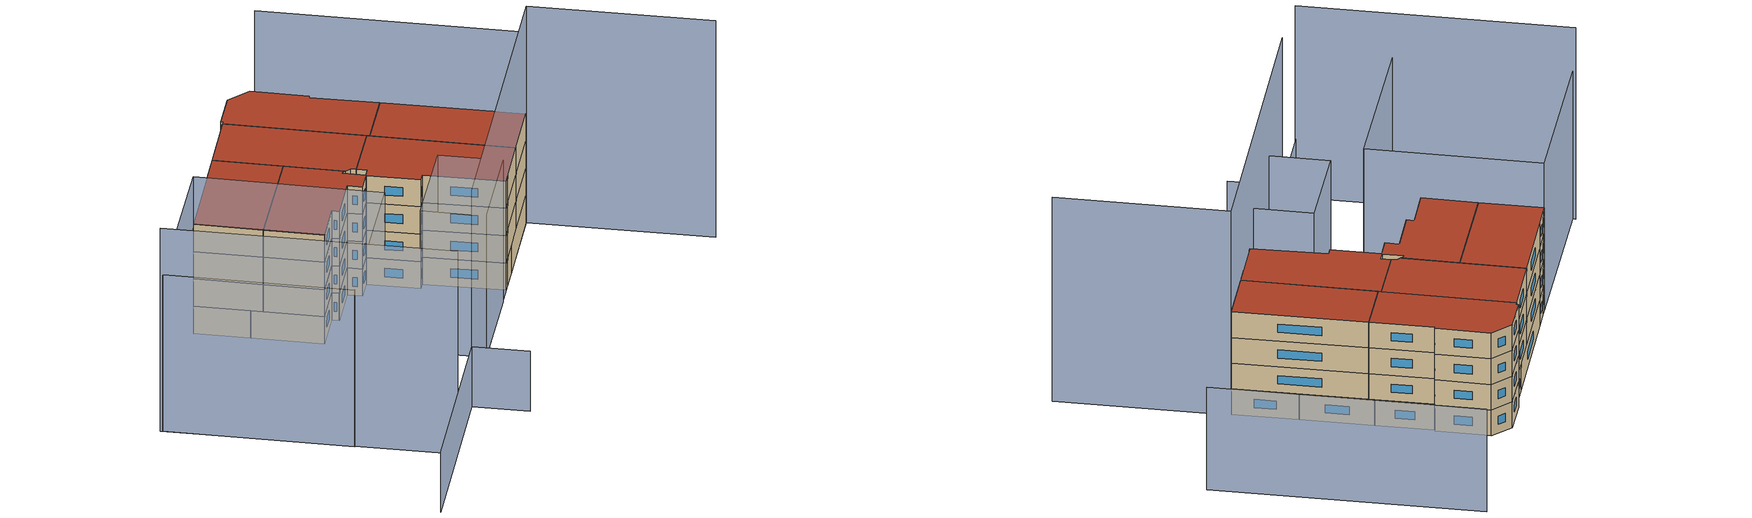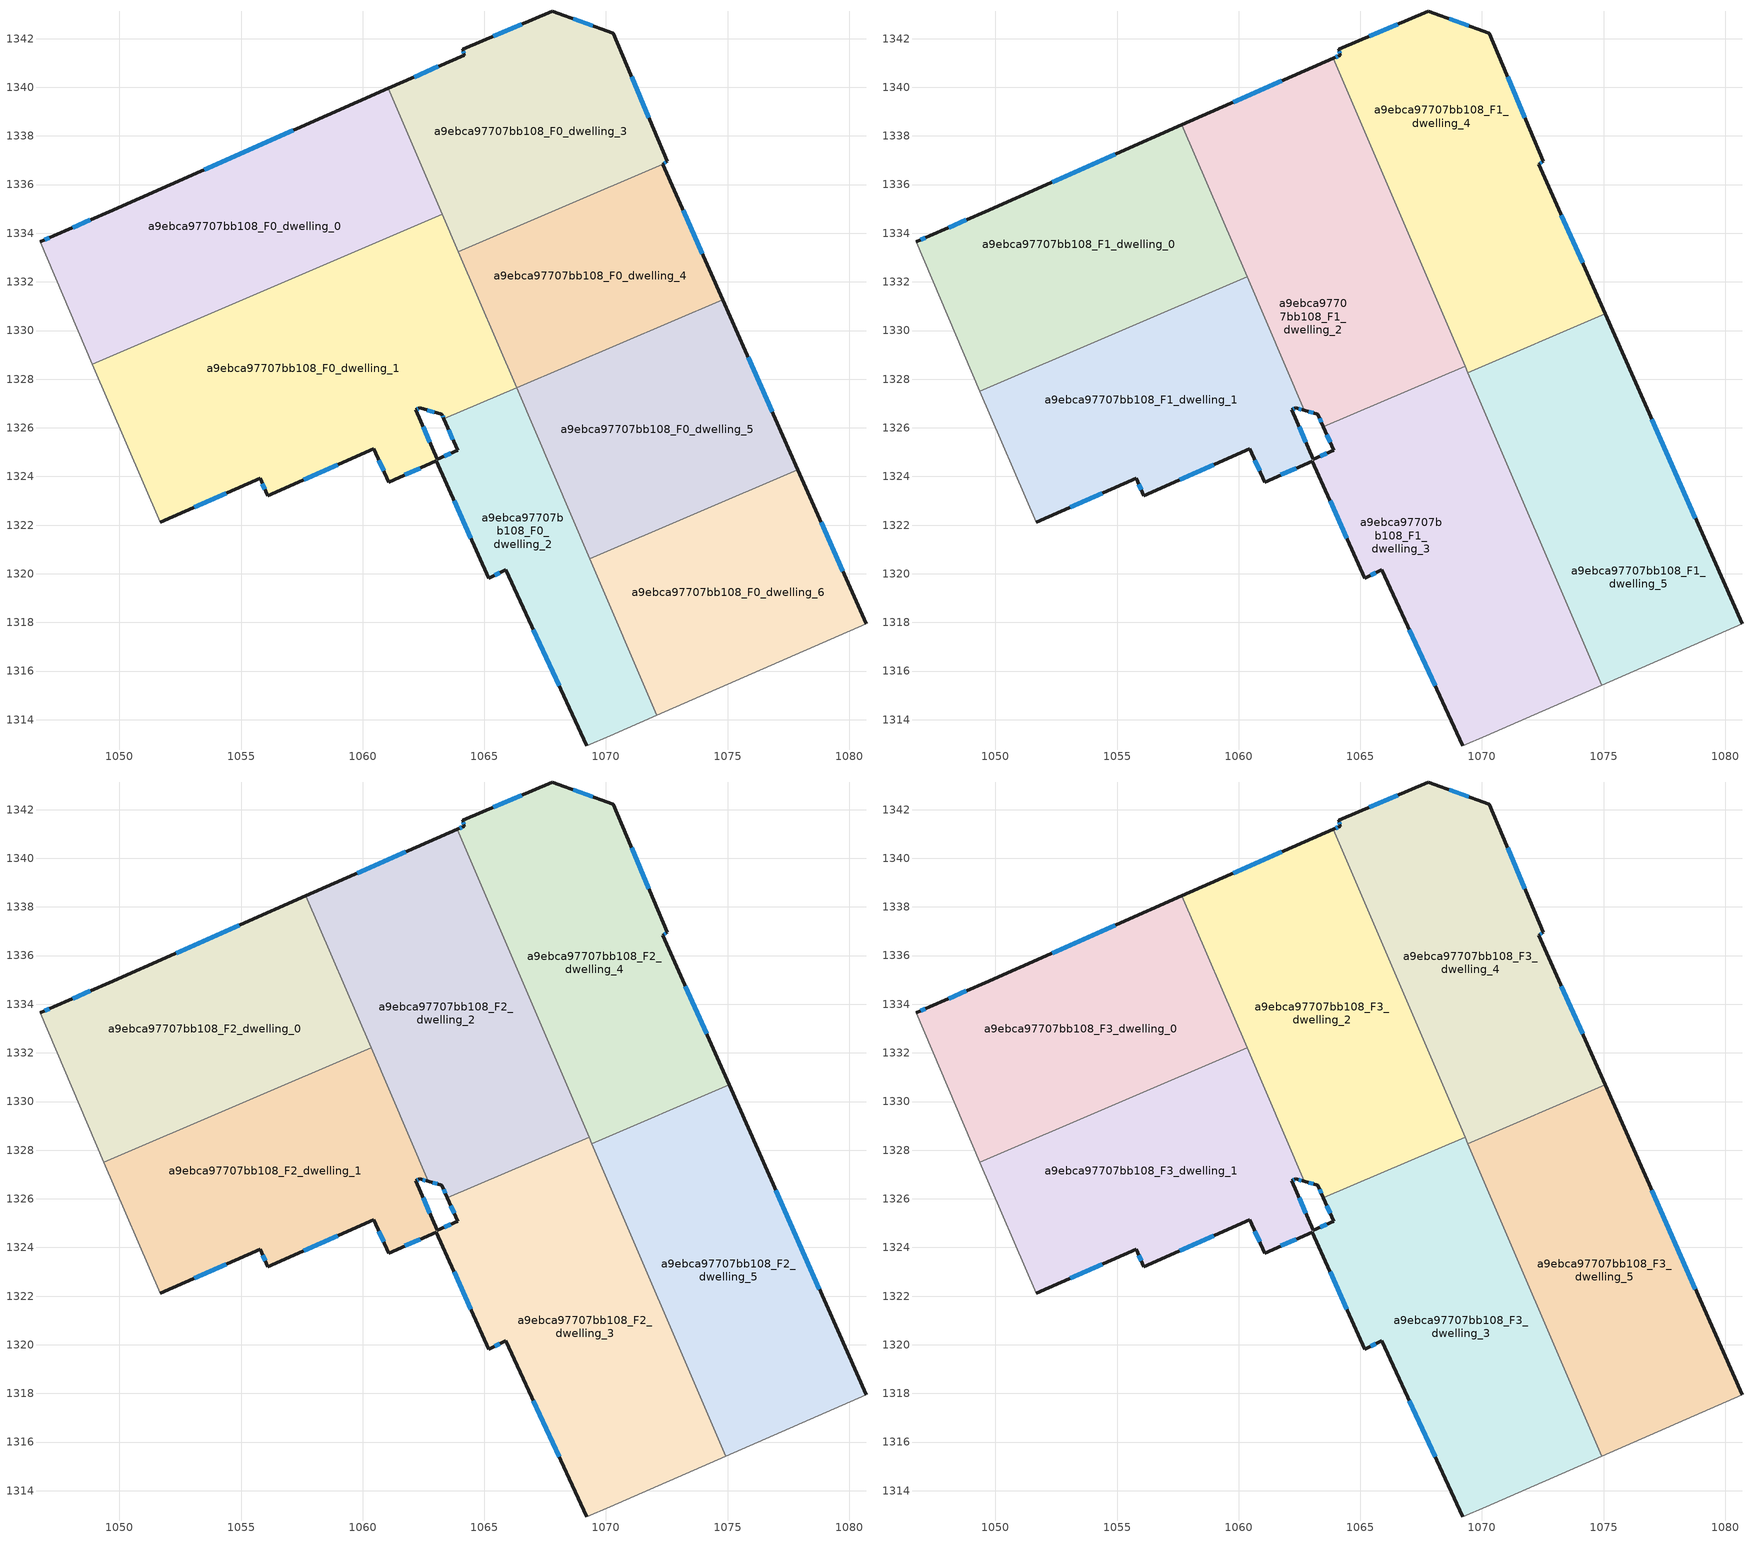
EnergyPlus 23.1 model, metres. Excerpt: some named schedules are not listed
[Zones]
a9ebca97707bb108_F0_dwelling_0
 floor ground (EU_floor_Construction): 1061.05,1339.95 1063.27,1334.78 1048.89,1328.62 1046.73,1333.65 1047.3,1333.89 1049.58,1334.89 z0
 wall outside (EU_wall_Construction): 1061.05,1339.95 1049.58,1334.89 1047.3,1333.89 1046.73,1333.65 z0:3
 wall adiabatic (EU_wall_Construction): 1046.73,1333.65 1048.89,1328.62 z0:3
 wall to a9ebca97707bb108_F0_dwelling_3 (EU_wall_Construction): 1063.27,1334.78 1061.05,1339.95 z0:3
 wall to a9ebca97707bb108_F0_dwelling_1 (EU_wall_Construction): 1048.89,1328.62 1063.27,1334.78 z0:3
 window (EU_Window_Construction): 1057.15,1338.23 1053.48,1336.61 / 1047.1,1333.81 1046.92,1333.73 / 1048.8,1334.55 1048.07,1334.23 z1.02:1.98
a9ebca97707bb108_F0_dwelling_1
 floor ground (EU_floor_Construction): 1063.27,1334.78 1066.32,1327.64 1063.34,1326.36 1063.25,1326.56 1062.35,1326.82 1062.18,1326.74 1063.07,1324.71 1063.01,1324.69 1063.03,1324.64 1061.06,1323.77 1060.46,1325.13 1056.09,1323.21 1056.07,1323.25 1055.78,1323.92 1051.67,1322.11 1048.89,1328.62 z0
 wall outside (EU_wall_Construction): 1051.67,1322.11 1055.78,1323.92 1056.07,1323.25 1056.09,1323.21 1060.46,1325.13 1061.06,1323.77 1063.03,1324.64 / 1063.07,1324.71 1062.18,1326.74 1062.35,1326.82 1063.25,1326.56 1063.34,1326.36 z0:3
 wall to a9ebca97707bb108_F0_dwelling_2 (EU_wall_Construction): 1063.03,1324.64 1063.01,1324.69 1063.07,1324.71 / 1063.34,1326.36 1066.32,1327.64 z0:3
 wall adiabatic (EU_wall_Construction): 1048.89,1328.62 1051.67,1322.11 z0:3
 wall to a9ebca97707bb108_F0_dwelling_4 (EU_wall_Construction): 1066.32,1327.64 1063.93,1333.24 z0:3
 wall to a9ebca97707bb108_F0_dwelling_3 (EU_wall_Construction): 1063.93,1333.24 1063.27,1334.78 z0:3
 window (EU_Window_Construction): 1061.73,1324.07 1062.36,1324.34 / 1060.67,1324.67 1060.86,1324.23 / 1057.58,1323.86 1058.98,1324.48 / 1055.88,1323.69 1055.97,1323.48 / 1053.07,1322.73 1054.38,1323.31 / 1063.28,1326.49 1063.31,1326.43 / 1062.66,1326.73 1062.95,1326.65 / 1062.23,1326.77 1062.29,1326.79 / 1062.76,1325.4 1062.48,1326.05 z1.02:1.98
a9ebca97707bb108_F0_dwelling_2
 floor ground (EU_floor_Construction): 1066.32,1327.64 1072.08,1314.18 1070.17,1313.34 1069.21,1312.93 1065.88,1320.17 1065.18,1319.83 1063.03,1324.64 1063.01,1324.69 1063.07,1324.71 1063.9,1325.08 1063.34,1326.36 z0
 wall outside (EU_wall_Construction): 1063.03,1324.64 1065.18,1319.83 1065.88,1320.17 1069.21,1312.93 / 1063.34,1326.36 1063.9,1325.08 1063.07,1324.72 z0:3
 wall adiabatic (EU_wall_Construction): 1069.21,1312.93 1070.17,1313.34 1072.08,1314.18 z0:3
 wall to a9ebca97707bb108_F0_dwelling_5 (EU_wall_Construction): 1069.33,1320.61 1066.32,1327.64 z0:3
 wall to a9ebca97707bb108_F0_dwelling_6 (EU_wall_Construction): 1072.08,1314.18 1069.33,1320.61 z0:3
 window (EU_Window_Construction): 1063.76,1323 1064.45,1321.46 / 1063.62,1324.96 1063.35,1324.84 / 1063.53,1325.93 1063.71,1325.52 / 1067.01,1317.7 1068.08,1315.39 / 1065.42,1319.94 1065.64,1320.05 z1.02:1.98
a9ebca97707bb108_F0_dwelling_3
 floor ground (EU_floor_Construction): 1070.31,1342.21 1072.52,1336.95 1072.34,1336.84 1063.93,1333.24 1061.05,1339.95 1064.18,1341.33 1064.12,1341.55 1067.79,1343.13 z0
 wall outside (EU_wall_Construction): 1072.34,1336.84 1072.52,1336.95 1070.31,1342.21 1067.79,1343.13 1064.12,1341.55 1064.18,1341.33 1061.05,1339.95 z0:3
 wall to a9ebca97707bb108_F0_dwelling_4 (EU_wall_Construction): 1063.93,1333.24 1072.34,1336.84 z0:3
 window (EU_Window_Construction): 1071.77,1338.74 1071.06,1340.42 / 1072.4,1336.88 1072.46,1336.91 / 1063.11,1340.86 1062.12,1340.42 / 1064.14,1341.48 1064.16,1341.4 / 1066.54,1342.59 1065.37,1342.09 / 1069.45,1342.52 1068.65,1342.82 z1.02:1.98
a9ebca97707bb108_F0_dwelling_4
 floor ground (EU_floor_Construction): 1072.34,1336.84 1074.8,1331.27 1066.32,1327.64 1063.93,1333.24 z0
 wall outside (EU_wall_Construction): 1074.8,1331.27 1072.34,1336.84 z0:3
 wall to a9ebca97707bb108_F0_dwelling_5 (EU_wall_Construction): 1066.32,1327.64 1074.8,1331.27 z0:3
 window (EU_Window_Construction): 1073.97,1333.17 1073.18,1334.94 z1.02:1.98
a9ebca97707bb108_F0_dwelling_5
 floor ground (EU_floor_Construction): 1074.8,1331.27 1077.89,1324.28 1069.33,1320.61 1066.32,1327.64 z0
 wall outside (EU_wall_Construction): 1077.89,1324.28 1074.8,1331.27 z0:3
 wall to a9ebca97707bb108_F0_dwelling_6 (EU_wall_Construction): 1069.33,1320.61 1077.89,1324.28 z0:3
 window (EU_Window_Construction): 1076.84,1326.66 1075.85,1328.89 z1.02:1.98
 ceiling adiabatic (EU_roof_Construction): 1077.89,1324.28 1074.8,1331.27 1075.06,1330.69 1069.42,1328.27 1069.17,1328.86 1069.31,1328.54 1066.46,1327.32 1069.33,1320.61 z3
a9ebca97707bb108_F0_dwelling_6
 floor ground (EU_floor_Construction): 1077.89,1324.28 1080.69,1317.95 1072.08,1314.18 1069.33,1320.61 z0
 wall outside (EU_wall_Construction): 1080.69,1317.95 1077.89,1324.28 z0:3
 wall adiabatic (EU_wall_Construction): 1072.08,1314.18 1080.69,1317.95 z0:3
 window (EU_Window_Construction): 1079.74,1320.1 1078.84,1322.12 z1.02:1.98
a9ebca97707bb108_F1_dwelling_0
 floor to a9ebca97707bb108_F0_dwelling_0 (EU_floor_Construction): 1057.67,1338.46 1059.87,1333.32 1048.89,1328.62 1046.73,1333.65 1047.3,1333.89 1049.58,1334.89 z3
 floor to a9ebca97707bb108_F0_dwelling_1 (EU_floor_Construction): 1059.87,1333.32 1060.34,1332.2 1049.36,1327.5 1048.89,1328.62 z3
 wall outside (EU_wall_Construction): 1057.67,1338.46 1049.58,1334.89 1047.3,1333.89 1046.73,1333.65 z3:6
 wall adiabatic (EU_wall_Construction): 1046.73,1333.65 1049.36,1327.5 z3:6
 wall to a9ebca97707bb108_F1_dwelling_1 (EU_wall_Construction): 1049.36,1327.5 1060.34,1332.2 z3:6
 wall to a9ebca97707bb108_F1_dwelling_2 (EU_wall_Construction): 1060.34,1332.2 1057.67,1338.46 z3:6
 window (EU_Window_Construction): 1047.1,1333.81 1046.92,1333.73 / 1048.8,1334.55 1048.07,1334.23 / 1054.91,1337.24 1052.33,1336.11 z4.02:4.98
a9ebca97707bb108_F1_dwelling_1
 floor to a9ebca97707bb108_F0_dwelling_1 (EU_floor_Construction): 1060.34,1332.2 1062.69,1326.72 1062.35,1326.82 1062.18,1326.74 1063.07,1324.71 1063.01,1324.69 1063.03,1324.64 1061.06,1323.77 1060.46,1325.13 1056.09,1323.21 1055.78,1323.92 1051.67,1322.11 1049.36,1327.5 z3
 wall outside (EU_wall_Construction): 1051.67,1322.11 1055.78,1323.92 1056.09,1323.21 1060.46,1325.13 1061.06,1323.77 1063.02,1324.63 / 1063.07,1324.72 1062.18,1326.74 1062.35,1326.82 1062.69,1326.72 z3:6
 wall adiabatic (EU_wall_Construction): 1049.36,1327.5 1051.67,1322.11 z3:6
 wall to a9ebca97707bb108_F1_dwelling_3 (EU_wall_Construction): 1063.03,1324.64 1063.09,1324.66 1063.07,1324.72 z3:6
 wall to a9ebca97707bb108_F1_dwelling_2 (EU_wall_Construction): 1062.69,1326.72 1060.34,1332.2 z3:6
 window (EU_Window_Construction): 1061.73,1324.06 1062.36,1324.34 / 1060.67,1324.67 1060.86,1324.23 / 1057.58,1323.86 1058.98,1324.48 / 1055.89,1323.68 1055.99,1323.45 / 1053.07,1322.73 1054.38,1323.31 / 1062.46,1326.78 1062.57,1326.75 / 1062.23,1326.77 1062.29,1326.79 / 1062.76,1325.4 1062.48,1326.05 z4.02:4.98
a9ebca97707bb108_F1_dwelling_2
 floor to a9ebca97707bb108_F0_dwelling_3 (EU_floor_Construction): 1063.89,1341.2 1066.77,1334.45 1063.93,1333.24 1061.05,1339.95 z3
 floor to a9ebca97707bb108_F0_dwelling_0 (EU_floor_Construction): 1061.05,1339.95 1063.27,1334.78 1059.87,1333.32 1057.67,1338.46 z3
 floor to a9ebca97707bb108_F0_dwelling_2 (EU_floor_Construction): 1066.32,1327.64 1066.46,1327.32 1063.48,1326.04 1063.34,1326.36 z3
 floor to a9ebca97707bb108_F0_dwelling_4 (EU_floor_Construction): 1066.77,1334.45 1069.17,1328.86 1066.32,1327.64 1063.93,1333.24 z3
 floor to a9ebca97707bb108_F0_dwelling_1 (EU_floor_Construction): 1063.27,1334.78 1066.32,1327.64 1063.34,1326.36 1063.25,1326.56 1062.69,1326.72 1059.87,1333.32 z3
 floor to a9ebca97707bb108_F0_dwelling_5 (EU_floor_Construction): 1069.17,1328.86 1069.31,1328.54 1066.46,1327.32 1066.32,1327.64 z3
 wall outside (EU_wall_Construction): 1063.89,1341.2 1057.67,1338.46 / 1062.69,1326.72 1063.25,1326.56 1063.48,1326.04 z3:6
 wall to a9ebca97707bb108_F1_dwelling_3 (EU_wall_Construction): 1063.48,1326.04 1069.31,1328.54 z3:6
 wall to a9ebca97707bb108_F1_dwelling_4 (EU_wall_Construction): 1069.3,1328.54 1063.89,1341.2 z3:6
 window (EU_Window_Construction): 1061.77,1340.27 1059.78,1339.39 / 1063.33,1326.39 1063.4,1326.22 / 1062.88,1326.67 1063.06,1326.62 z4.02:4.98
a9ebca97707bb108_F1_dwelling_3
 floor to a9ebca97707bb108_F0_dwelling_2 (EU_floor_Construction): 1066.46,1327.32 1072.08,1314.18 1070.17,1313.34 1069.21,1312.93 1065.88,1320.17 1065.18,1319.83 1063.03,1324.64 1063.09,1324.66 1063.07,1324.72 1063.9,1325.08 1063.48,1326.04 z3
 floor to a9ebca97707bb108_F0_dwelling_6 (EU_floor_Construction): 1072.18,1321.83 1074.92,1315.42 1072.08,1314.18 1069.33,1320.61 z3
 floor adiabatic (EU_floor_Construction): 1069.31,1328.54 1072.18,1321.83 1069.33,1320.61 1066.46,1327.32 z3
 wall outside (EU_wall_Construction): 1063.48,1326.04 1063.9,1325.08 1063.07,1324.71 / 1063.03,1324.64 1065.18,1319.83 1065.88,1320.17 1069.21,1312.93 z3:6
 wall adiabatic (EU_wall_Construction): 1069.21,1312.93 1070.17,1313.34 1074.92,1315.42 z3:6
 wall to a9ebca97707bb108_F1_dwelling_5 (EU_wall_Construction): 1074.92,1315.42 1069.42,1328.27 z3:6
 wall to a9ebca97707bb108_F1_dwelling_4 (EU_wall_Construction): 1069.42,1328.27 1069.31,1328.54 z3:6
 window (EU_Window_Construction): 1063.62,1324.96 1063.35,1324.84 / 1063.62,1325.72 1063.76,1325.41 / 1067.01,1317.7 1068.08,1315.39 / 1065.42,1319.94 1065.64,1320.05 / 1063.76,1323 1064.45,1321.46 z4.02:4.98
a9ebca97707bb108_F1_dwelling_4
 floor to a9ebca97707bb108_F0_dwelling_3 (EU_floor_Construction): 1070.31,1342.21 1072.52,1336.95 1072.34,1336.84 1066.77,1334.45 1063.89,1341.2 1064.18,1341.33 1064.12,1341.55 1067.79,1343.13 z3
 floor to a9ebca97707bb108_F0_dwelling_4 (EU_floor_Construction): 1072.34,1336.84 1074.8,1331.27 1069.17,1328.86 1066.77,1334.45 z3
 floor to a9ebca97707bb108_F0_dwelling_5 (EU_floor_Construction): 1074.8,1331.27 1075.06,1330.69 1069.42,1328.27 1069.17,1328.86 z3
 wall outside (EU_wall_Construction): 1075.06,1330.69 1072.34,1336.84 1072.52,1336.95 1070.31,1342.21 1067.79,1343.13 1064.12,1341.55 1064.18,1341.33 1063.89,1341.2 z3:6
 wall to a9ebca97707bb108_F1_dwelling_5 (EU_wall_Construction): 1069.42,1328.27 1075.06,1330.69 z3:6
 window (EU_Window_Construction): 1069.45,1342.52 1068.65,1342.82 / 1071.77,1338.74 1071.06,1340.42 / 1072.4,1336.88 1072.46,1336.91 / 1074.14,1332.78 1073.27,1334.75 / 1064.08,1341.28 1063.98,1341.24 / 1064.14,1341.48 1064.16,1341.4 / 1066.54,1342.59 1065.37,1342.09 z4.02:4.98
a9ebca97707bb108_F1_dwelling_5
 floor to a9ebca97707bb108_F0_dwelling_6 (EU_floor_Construction): 1077.89,1324.28 1080.69,1317.95 1074.92,1315.42 1072.18,1321.83 z3
 floor adiabatic (EU_floor_Construction): 1075.06,1330.69 1077.89,1324.28 1072.18,1321.83 1069.42,1328.27 z3
 wall outside (EU_wall_Construction): 1080.69,1317.95 1075.06,1330.69 z3:6
 wall adiabatic (EU_wall_Construction): 1074.92,1315.42 1080.69,1317.95 z3:6
 window (EU_Window_Construction): 1078.77,1322.28 1076.98,1326.35 z4.02:4.98
a9ebca97707bb108_F2_dwelling_0
 floor to a9ebca97707bb108_F1_dwelling_0 (EU_floor_Construction): 1057.67,1338.46 1060.34,1332.2 1049.36,1327.5 1046.73,1333.65 1047.3,1333.89 1049.58,1334.89 z6
 wall outside (EU_wall_Construction): 1057.67,1338.46 1049.58,1334.89 1047.3,1333.89 1046.73,1333.65 z6:9
 wall adiabatic (EU_wall_Construction): 1046.73,1333.65 1049.36,1327.5 z6:9
 wall to a9ebca97707bb108_F2_dwelling_1 (EU_wall_Construction): 1049.36,1327.5 1060.34,1332.2 z6:9
 wall to a9ebca97707bb108_F2_dwelling_2 (EU_wall_Construction): 1060.34,1332.2 1057.67,1338.46 z6:9
 window (EU_Window_Construction): 1047.1,1333.81 1046.92,1333.73 / 1048.8,1334.55 1048.07,1334.23 / 1054.91,1337.24 1052.33,1336.11 z7.02:7.98
a9ebca97707bb108_F2_dwelling_1
 floor to a9ebca97707bb108_F1_dwelling_1 (EU_floor_Construction): 1060.34,1332.2 1062.69,1326.72 1062.35,1326.82 1062.18,1326.74 1063.09,1324.66 1063.03,1324.64 1061.06,1323.77 1060.46,1325.13 1056.09,1323.21 1055.78,1323.92 1051.67,1322.11 1049.36,1327.5 z6
 wall outside (EU_wall_Construction): 1051.67,1322.11 1055.78,1323.92 1056.09,1323.21 1060.46,1325.13 1061.06,1323.77 1063.02,1324.63 / 1063.07,1324.72 1062.18,1326.74 1062.35,1326.82 1062.69,1326.72 z6:9
 wall adiabatic (EU_wall_Construction): 1049.36,1327.5 1051.67,1322.11 z6:9
 wall to a9ebca97707bb108_F2_dwelling_3 (EU_wall_Construction): 1063.03,1324.64 1063.09,1324.66 1063.07,1324.72 z6:9
 wall to a9ebca97707bb108_F2_dwelling_2 (EU_wall_Construction): 1062.69,1326.72 1060.34,1332.2 z6:9
 window (EU_Window_Construction): 1061.73,1324.06 1062.36,1324.34 / 1060.67,1324.67 1060.86,1324.23 / 1057.58,1323.86 1058.98,1324.48 / 1055.89,1323.68 1055.99,1323.45 / 1053.07,1322.73 1054.38,1323.31 / 1062.46,1326.78 1062.57,1326.75 / 1062.23,1326.77 1062.29,1326.79 / 1062.76,1325.4 1062.48,1326.05 z7.02:7.98
a9ebca97707bb108_F2_dwelling_2
 floor to a9ebca97707bb108_F1_dwelling_2 (EU_floor_Construction): 1063.89,1341.2 1069.31,1328.54 1063.48,1326.04 1063.25,1326.56 1062.69,1326.72 1057.67,1338.46 z6
 wall outside (EU_wall_Construction): 1063.89,1341.2 1057.67,1338.46 / 1062.69,1326.72 1063.25,1326.56 1063.48,1326.04 z6:9
 wall to a9ebca97707bb108_F2_dwelling_3 (EU_wall_Construction): 1063.48,1326.04 1069.31,1328.54 z6:9
 wall to a9ebca97707bb108_F2_dwelling_4 (EU_wall_Construction): 1069.3,1328.54 1063.89,1341.2 z6:9
 window (EU_Window_Construction): 1061.77,1340.27 1059.78,1339.39 / 1063.33,1326.39 1063.4,1326.22 / 1062.88,1326.67 1063.06,1326.62 z7.02:7.98
a9ebca97707bb108_F2_dwelling_3
 floor to a9ebca97707bb108_F1_dwelling_3 (EU_floor_Construction): 1069.31,1328.54 1074.92,1315.42 1070.17,1313.34 1069.21,1312.93 1065.88,1320.17 1065.18,1319.83 1063.03,1324.64 1063.09,1324.66 1063.07,1324.71 1063.9,1325.08 1063.48,1326.04 z6
 wall outside (EU_wall_Construction): 1063.48,1326.04 1063.9,1325.08 1063.07,1324.71 / 1063.03,1324.64 1065.18,1319.83 1065.88,1320.17 1069.21,1312.93 z6:9
 wall adiabatic (EU_wall_Construction): 1069.21,1312.93 1070.17,1313.34 1074.92,1315.42 z6:9
 wall to a9ebca97707bb108_F2_dwelling_5 (EU_wall_Construction): 1074.92,1315.42 1069.42,1328.27 z6:9
 wall to a9ebca97707bb108_F2_dwelling_4 (EU_wall_Construction): 1069.42,1328.27 1069.31,1328.54 z6:9
 window (EU_Window_Construction): 1063.62,1324.96 1063.35,1324.84 / 1063.62,1325.72 1063.76,1325.41 / 1067.01,1317.7 1068.08,1315.39 / 1065.42,1319.94 1065.64,1320.05 / 1063.76,1323 1064.45,1321.46 z7.02:7.98
a9ebca97707bb108_F2_dwelling_4
 floor to a9ebca97707bb108_F1_dwelling_4 (EU_floor_Construction): 1070.31,1342.21 1072.52,1336.95 1072.34,1336.84 1075.06,1330.69 1069.42,1328.27 1063.89,1341.2 1064.18,1341.33 1064.12,1341.55 1067.79,1343.13 z6
 wall outside (EU_wall_Construction): 1075.06,1330.69 1072.34,1336.84 1072.52,1336.95 1070.31,1342.21 1067.79,1343.13 1064.12,1341.55 1064.18,1341.33 1063.89,1341.2 z6:9
 wall to a9ebca97707bb108_F2_dwelling_5 (EU_wall_Construction): 1069.42,1328.27 1075.06,1330.69 z6:9
 window (EU_Window_Construction): 1069.45,1342.52 1068.65,1342.82 / 1071.77,1338.74 1071.06,1340.42 / 1072.4,1336.88 1072.46,1336.91 / 1074.14,1332.78 1073.27,1334.75 / 1064.08,1341.28 1063.98,1341.24 / 1064.14,1341.48 1064.16,1341.4 / 1066.54,1342.59 1065.37,1342.09 z7.02:7.98
a9ebca97707bb108_F2_dwelling_5
 floor to a9ebca97707bb108_F1_dwelling_5 (EU_floor_Construction): 1075.06,1330.69 1080.69,1317.95 1074.92,1315.42 1069.42,1328.27 z6
 wall outside (EU_wall_Construction): 1080.69,1317.95 1075.06,1330.69 z6:9
 wall adiabatic (EU_wall_Construction): 1074.92,1315.42 1080.69,1317.95 z6:9
 window (EU_Window_Construction): 1078.77,1322.28 1076.98,1326.35 z7.02:7.98
a9ebca97707bb108_F3_dwelling_0
 floor to a9ebca97707bb108_F2_dwelling_0 (EU_floor_Construction): 1057.67,1338.46 1060.34,1332.2 1049.36,1327.5 1046.73,1333.65 1047.3,1333.89 1049.58,1334.89 z9
 wall outside (EU_wall_Construction): 1057.67,1338.46 1049.58,1334.89 1047.3,1333.89 1046.73,1333.65 z9:12
 wall adiabatic (EU_wall_Construction): 1046.73,1333.65 1049.36,1327.5 z9:12
 wall to a9ebca97707bb108_F3_dwelling_1 (EU_wall_Construction): 1049.36,1327.5 1060.34,1332.2 z9:12
 wall to a9ebca97707bb108_F3_dwelling_2 (EU_wall_Construction): 1060.34,1332.2 1057.67,1338.46 z9:12
 window (EU_Window_Construction): 1047.1,1333.81 1046.92,1333.73 / 1048.8,1334.55 1048.07,1334.23 / 1054.91,1337.24 1052.33,1336.11 z10.02:10.98
 roof outside (EU_roof_Construction): 1060.34,1332.2 1057.67,1338.46 1049.58,1334.89 1047.3,1333.89 1046.73,1333.65 1049.36,1327.5 z12
a9ebca97707bb108_F3_dwelling_1
 floor to a9ebca97707bb108_F2_dwelling_1 (EU_floor_Construction): 1060.34,1332.2 1062.69,1326.72 1062.35,1326.82 1062.18,1326.74 1063.09,1324.66 1063.03,1324.64 1061.06,1323.77 1060.46,1325.13 1056.09,1323.21 1055.78,1323.92 1051.67,1322.11 1049.36,1327.5 z9
 wall outside (EU_wall_Construction): 1051.67,1322.11 1055.78,1323.92 1056.09,1323.21 1060.46,1325.13 1061.06,1323.77 1063.02,1324.63 / 1063.07,1324.72 1062.18,1326.74 1062.35,1326.82 1062.69,1326.72 z9:12
 wall adiabatic (EU_wall_Construction): 1049.36,1327.5 1051.67,1322.11 z9:12
 wall to a9ebca97707bb108_F3_dwelling_3 (EU_wall_Construction): 1063.03,1324.64 1063.09,1324.66 1063.07,1324.72 z9:12
 wall to a9ebca97707bb108_F3_dwelling_2 (EU_wall_Construction): 1062.69,1326.72 1060.34,1332.2 z9:12
 window (EU_Window_Construction): 1061.73,1324.06 1062.36,1324.34 / 1060.67,1324.67 1060.86,1324.23 / 1057.58,1323.86 1058.98,1324.48 / 1055.89,1323.68 1055.99,1323.45 / 1053.07,1322.73 1054.38,1323.31 / 1062.46,1326.78 1062.57,1326.75 / 1062.23,1326.77 1062.29,1326.79 / 1062.76,1325.4 1062.48,1326.05 z10.02:10.98
 roof outside (EU_roof_Construction): 1063.02,1324.63 1063.09,1324.66 1062.18,1326.74 1062.35,1326.82 1062.69,1326.72 1060.34,1332.2 1049.36,1327.5 1051.67,1322.11 1055.78,1323.92 1056.09,1323.21 1060.46,1325.13 1061.06,1323.77 z12
a9ebca97707bb108_F3_dwelling_2
 floor to a9ebca97707bb108_F2_dwelling_2 (EU_floor_Construction): 1063.89,1341.2 1069.31,1328.54 1063.48,1326.04 1063.25,1326.56 1062.69,1326.72 1057.67,1338.46 z9
 wall outside (EU_wall_Construction): 1063.89,1341.2 1057.67,1338.46 / 1062.69,1326.72 1063.25,1326.56 1063.48,1326.04 z9:12
 wall to a9ebca97707bb108_F3_dwelling_3 (EU_wall_Construction): 1063.48,1326.04 1069.31,1328.54 z9:12
 wall to a9ebca97707bb108_F3_dwelling_4 (EU_wall_Construction): 1069.3,1328.54 1063.89,1341.2 z9:12
 window (EU_Window_Construction): 1061.77,1340.27 1059.78,1339.39 / 1063.33,1326.39 1063.4,1326.22 / 1062.88,1326.67 1063.06,1326.62 z10.02:10.98
 roof outside (EU_roof_Construction): 1069.31,1328.54 1063.89,1341.2 1057.67,1338.46 1062.69,1326.72 1063.25,1326.56 1063.48,1326.04 z12
a9ebca97707bb108_F3_dwelling_3
 floor to a9ebca97707bb108_F2_dwelling_3 (EU_floor_Construction): 1069.31,1328.54 1074.92,1315.42 1070.17,1313.34 1069.21,1312.93 1065.88,1320.17 1065.18,1319.83 1063.03,1324.64 1063.09,1324.66 1063.07,1324.71 1063.9,1325.08 1063.48,1326.04 z9
 wall outside (EU_wall_Construction): 1063.48,1326.04 1063.9,1325.08 1063.07,1324.71 / 1063.03,1324.64 1065.18,1319.83 1065.88,1320.17 1069.21,1312.93 z9:12
 wall adiabatic (EU_wall_Construction): 1069.21,1312.93 1070.17,1313.34 1074.92,1315.42 z9:12
 wall to a9ebca97707bb108_F3_dwelling_5 (EU_wall_Construction): 1074.92,1315.42 1069.42,1328.27 z9:12
 wall to a9ebca97707bb108_F3_dwelling_4 (EU_wall_Construction): 1069.42,1328.27 1069.31,1328.54 z9:12
 window (EU_Window_Construction): 1063.62,1324.96 1063.35,1324.84 / 1063.62,1325.72 1063.76,1325.41 / 1067.01,1317.7 1068.08,1315.39 / 1065.42,1319.94 1065.64,1320.05 / 1063.76,1323 1064.45,1321.46 z10.02:10.98
 roof outside (EU_roof_Construction): 1074.92,1315.42 1069.31,1328.54 1063.48,1326.04 1063.9,1325.08 1063.07,1324.71 1063.09,1324.66 1063.03,1324.64 1065.18,1319.83 1065.88,1320.17 1069.21,1312.93 1070.17,1313.34 z12
a9ebca97707bb108_F3_dwelling_4
 floor to a9ebca97707bb108_F2_dwelling_4 (EU_floor_Construction): 1070.31,1342.21 1072.52,1336.95 1072.34,1336.84 1075.06,1330.69 1069.42,1328.27 1063.89,1341.2 1064.18,1341.33 1064.12,1341.55 1067.79,1343.13 z9
 wall outside (EU_wall_Construction): 1075.06,1330.69 1072.34,1336.84 1072.52,1336.95 1070.31,1342.21 1067.79,1343.13 1064.12,1341.55 1064.18,1341.33 1063.89,1341.2 z9:12
 wall to a9ebca97707bb108_F3_dwelling_5 (EU_wall_Construction): 1069.42,1328.27 1075.06,1330.69 z9:12
 window (EU_Window_Construction): 1069.45,1342.52 1068.65,1342.82 / 1071.77,1338.74 1071.06,1340.42 / 1072.4,1336.88 1072.46,1336.91 / 1074.14,1332.78 1073.27,1334.75 / 1064.08,1341.28 1063.98,1341.24 / 1064.14,1341.48 1064.16,1341.4 / 1066.54,1342.59 1065.37,1342.09 z10.02:10.98
 roof outside (EU_roof_Construction): 1075.06,1330.69 1072.34,1336.84 1072.52,1336.95 1070.31,1342.21 1067.79,1343.13 1064.12,1341.55 1064.18,1341.33 1063.89,1341.2 1069.42,1328.27 z12
a9ebca97707bb108_F3_dwelling_5
 floor to a9ebca97707bb108_F2_dwelling_5 (EU_floor_Construction): 1075.06,1330.69 1080.69,1317.95 1074.92,1315.42 1069.42,1328.27 z9
 wall outside (EU_wall_Construction): 1080.69,1317.95 1075.06,1330.69 z9:12
 wall adiabatic (EU_wall_Construction): 1074.92,1315.42 1080.69,1317.95 z9:12
 window (EU_Window_Construction): 1078.77,1322.28 1076.98,1326.35 z10.02:10.98
 roof outside (EU_roof_Construction): 1080.69,1317.95 1075.06,1330.69 1069.42,1328.27 1074.92,1315.42 z12
shading: 1029.97,1326.46 1046.73,1333.65 / 1046.73,1333.65 1053.95,1316.82 / 1053.95,1316.82 1037.18,1309.63 / 1037.18,1309.63 1029.97,1326.46 z0:17.2; 1031.35,1296.35 1049.33,1304.22 / 1049.33,1304.22 1051.57,1299.11 z0:6.6; 1049.33,1304.23 1080.79,1317.99 / 1080.79,1317.99 1088.05,1301.39 z0:23.8; 1029.86,1326.71 1041.22,1300.64 z0:22.3; 1057.77,1307.92 1055.28,1313.7 / 1055.28,1313.7 1064.85,1317.82 / 1064.85,1317.82 1067.34,1312.04 / 1067.34,1312.04 1057.77,1307.92 z0:15.5; 1094.47,1323.73 1083.15,1349.79 z0:12
[Building]
EU S2 Campaign: North Axis=0; Terrain=City; Solar Distribution=FullExterior
[Site:Location]
Vienna: Latitude=48; Longitude=16.5; Time Zone=1; Elevation=183
[SizingPeriod:WeatherFileDays]
AnnualSizingPeriod: Begin Month=1; Begin Day of Month=1; End Month=12; End Day of Month=31; Day of Week for Start Day=Monday; Use Weather File Daylight Saving Period=No; Use Weather File Rain and Snow Indicators=No
[MATERIAL]
EU_InternalMass_Material: Roughness=MediumRough; Thickness=0.1; Conductivity=1; Density=1800; Specific Heat=900; Thermal Absorptance=0.9; Solar Absorptance=0.7; Visible Absorptance=0.7
[MATERIAL:NOMASS] Roughness=MediumRough; Thermal Absorptance=0.9; Solar Absorptance=0.7; Visible Absorptance=0.7
Name | Thermal Resistance
EU_wall_NoMass | 0.942466
EU_roof_NoMass | 0.551687
EU_floor_NoMass | 0.66527
[WINDOWMATERIAL:SIMPLEGLAZINGSYSTEM]
EU_Window_SimpleGlazing: UFactor=2.03367; Solar Heat Gain Coefficient=0.65; Visible Transmittance=0.65
[CONSTRUCTION]
EU_wall_Construction: EU_wall_NoMass
EU_roof_Construction: EU_roof_NoMass
EU_floor_Construction: EU_floor_NoMass
EU_Window_Construction: EU_Window_SimpleGlazing
EU_InternalMass_Construction: EU_InternalMass_Material
[ZONE] Type=1; Multiplier=1; Ceiling Height=autocalculate; Floor Area=autocalculate; Part of Total Floor Area=Yes
Name | Volume
a9ebca97707bb108_F0_dwelling_0 | 260.32
a9ebca97707bb108_F1_dwelling_0; a9ebca97707bb108_F2_dwelling_0; a9ebca97707bb108_F3_dwelling_0 | 241.6
a9ebca97707bb108_F0_dwelling_1 | 363.334
a9ebca97707bb108_F1_dwelling_1; a9ebca97707bb108_F2_dwelling_1; a9ebca97707bb108_F3_dwelling_1 | 234.141
a9ebca97707bb108_F0_dwelling_2 | 157.238
a9ebca97707bb108_F1_dwelling_2; a9ebca97707bb108_F2_dwelling_2; a9ebca97707bb108_F3_dwelling_2 | 279.025
a9ebca97707bb108_F0_dwelling_3 | 205.252
a9ebca97707bb108_F1_dwelling_3; a9ebca97707bb108_F2_dwelling_3; a9ebca97707bb108_F3_dwelling_3 | 286.464
a9ebca97707bb108_F0_dwelling_4 | 167.803
a9ebca97707bb108_F1_dwelling_4; a9ebca97707bb108_F2_dwelling_4; a9ebca97707bb108_F3_dwelling_4 | 260.276
a9ebca97707bb108_F0_dwelling_5 | 212.614
a9ebca97707bb108_F1_dwelling_5; a9ebca97707bb108_F2_dwelling_5; a9ebca97707bb108_F3_dwelling_5 | 260.263
a9ebca97707bb108_F0_dwelling_6 | 195.25
[INTERNALMASS] Construction=EU_InternalMass_Construction
Name | Zone or ZoneList | Surface Area
a9ebca97707bb108_F0_dwelling_0_EU_InternalMass | a9ebca97707bb108_F0_dwelling_0 | 86.7736
a9ebca97707bb108_F0_dwelling_1_EU_InternalMass | a9ebca97707bb108_F0_dwelling_1 | 121.111
a9ebca97707bb108_F0_dwelling_2_EU_InternalMass | a9ebca97707bb108_F0_dwelling_2 | 52.4138
a9ebca97707bb108_F0_dwelling_3_EU_InternalMass | a9ebca97707bb108_F0_dwelling_3 | 68.4173
a9ebca97707bb108_F0_dwelling_4_EU_InternalMass | a9ebca97707bb108_F0_dwelling_4 | 55.9344
a9ebca97707bb108_F0_dwelling_5_EU_InternalMass | a9ebca97707bb108_F0_dwelling_5 | 70.8715
a9ebca97707bb108_F0_dwelling_6_EU_InternalMass | a9ebca97707bb108_F0_dwelling_6 | 65.0836
a9ebca97707bb108_F1_dwelling_0_EU_InternalMass | a9ebca97707bb108_F1_dwelling_0 | 80.5336
a9ebca97707bb108_F1_dwelling_1_EU_InternalMass | a9ebca97707bb108_F1_dwelling_1 | 78.0458
a9ebca97707bb108_F1_dwelling_2_EU_InternalMass | a9ebca97707bb108_F1_dwelling_2 | 93.0095
a9ebca97707bb108_F1_dwelling_3_EU_InternalMass | a9ebca97707bb108_F1_dwelling_3 | 95.4863
a9ebca97707bb108_F1_dwelling_4_EU_InternalMass | a9ebca97707bb108_F1_dwelling_4 | 86.76
a9ebca97707bb108_F1_dwelling_5_EU_InternalMass | a9ebca97707bb108_F1_dwelling_5 | 86.7555
a9ebca97707bb108_F2_dwelling_0_EU_InternalMass | a9ebca97707bb108_F2_dwelling_0 | 80.5336
a9ebca97707bb108_F2_dwelling_1_EU_InternalMass | a9ebca97707bb108_F2_dwelling_1 | 78.0458
a9ebca97707bb108_F2_dwelling_2_EU_InternalMass | a9ebca97707bb108_F2_dwelling_2 | 93.0095
a9ebca97707bb108_F2_dwelling_3_EU_InternalMass | a9ebca97707bb108_F2_dwelling_3 | 95.4863
a9ebca97707bb108_F2_dwelling_4_EU_InternalMass | a9ebca97707bb108_F2_dwelling_4 | 86.76
a9ebca97707bb108_F2_dwelling_5_EU_InternalMass | a9ebca97707bb108_F2_dwelling_5 | 86.7555
a9ebca97707bb108_F3_dwelling_0_EU_InternalMass | a9ebca97707bb108_F3_dwelling_0 | 80.5336
a9ebca97707bb108_F3_dwelling_1_EU_InternalMass | a9ebca97707bb108_F3_dwelling_1 | 78.0458
a9ebca97707bb108_F3_dwelling_2_EU_InternalMass | a9ebca97707bb108_F3_dwelling_2 | 93.0095
a9ebca97707bb108_F3_dwelling_3_EU_InternalMass | a9ebca97707bb108_F3_dwelling_3 | 95.4863
a9ebca97707bb108_F3_dwelling_4_EU_InternalMass | a9ebca97707bb108_F3_dwelling_4 | 86.76
a9ebca97707bb108_F3_dwelling_5_EU_InternalMass | a9ebca97707bb108_F3_dwelling_5 | 86.7555
[OTHEREQUIPMENT] Fuel Type=Electricity; Design Level Calculation Method=Watts/Area; Power per Zone Floor Area=1; Fraction Latent=0; Fraction Radiant=0; Fraction Lost=0; Carbon Dioxide Generation Rate=0; EndUse Subcategory=EU_Step8_InternalGains
Name | Zone or ZoneList or Space or SpaceList | Schedule
EU_Step8_InternalGain_a9ebca97707bb108_F0_dwelling_0_f000 | a9ebca97707bb108_F0_dwelling_0 | EU_Step8_GainSchedule_a9ebca97707bb108_F0_dwelling_0_f000
EU_Step8_InternalGain_a9ebca97707bb108_F0_dwelling_1_f000 | a9ebca97707bb108_F0_dwelling_1 | EU_Step8_GainSchedule_a9ebca97707bb108_F0_dwelling_1_f000
EU_Step8_InternalGain_a9ebca97707bb108_F0_dwelling_2_f000 | a9ebca97707bb108_F0_dwelling_2 | EU_Step8_GainSchedule_a9ebca97707bb108_F0_dwelling_2_f000
EU_Step8_InternalGain_a9ebca97707bb108_F0_dwelling_3_f000 | a9ebca97707bb108_F0_dwelling_3 | EU_Step8_GainSchedule_a9ebca97707bb108_F0_dwelling_3_f000
EU_Step8_InternalGain_a9ebca97707bb108_F0_dwelling_4_f000 | a9ebca97707bb108_F0_dwelling_4 | EU_Step8_GainSchedule_a9ebca97707bb108_F0_dwelling_4_f000
EU_Step8_InternalGain_a9ebca97707bb108_F0_dwelling_5_f000 | a9ebca97707bb108_F0_dwelling_5 | EU_Step8_GainSchedule_a9ebca97707bb108_F0_dwelling_5_f000
EU_Step8_InternalGain_a9ebca97707bb108_F0_dwelling_6_f000 | a9ebca97707bb108_F0_dwelling_6 | EU_Step8_GainSchedule_a9ebca97707bb108_F0_dwelling_6_f000
EU_Step8_InternalGain_a9ebca97707bb108_F1_dwelling_0_f000 | a9ebca97707bb108_F1_dwelling_0 | EU_Step8_GainSchedule_a9ebca97707bb108_F1_dwelling_0_f000
EU_Step8_InternalGain_a9ebca97707bb108_F1_dwelling_1_f000 | a9ebca97707bb108_F1_dwelling_1 | EU_Step8_GainSchedule_a9ebca97707bb108_F1_dwelling_1_f000
EU_Step8_InternalGain_a9ebca97707bb108_F1_dwelling_2_f000 | a9ebca97707bb108_F1_dwelling_2 | EU_Step8_GainSchedule_a9ebca97707bb108_F1_dwelling_2_f000
EU_Step8_InternalGain_a9ebca97707bb108_F1_dwelling_3_f000 | a9ebca97707bb108_F1_dwelling_3 | EU_Step8_GainSchedule_a9ebca97707bb108_F1_dwelling_3_f000
EU_Step8_InternalGain_a9ebca97707bb108_F1_dwelling_4_f000 | a9ebca97707bb108_F1_dwelling_4 | EU_Step8_GainSchedule_a9ebca97707bb108_F1_dwelling_4_f000
EU_Step8_InternalGain_a9ebca97707bb108_F1_dwelling_5_f000 | a9ebca97707bb108_F1_dwelling_5 | EU_Step8_GainSchedule_a9ebca97707bb108_F1_dwelling_5_f000
EU_Step8_InternalGain_a9ebca97707bb108_F2_dwelling_0_f000 | a9ebca97707bb108_F2_dwelling_0 | EU_Step8_GainSchedule_a9ebca97707bb108_F2_dwelling_0_f000
EU_Step8_InternalGain_a9ebca97707bb108_F2_dwelling_1_f000 | a9ebca97707bb108_F2_dwelling_1 | EU_Step8_GainSchedule_a9ebca97707bb108_F2_dwelling_1_f000
EU_Step8_InternalGain_a9ebca97707bb108_F2_dwelling_2_f000 | a9ebca97707bb108_F2_dwelling_2 | EU_Step8_GainSchedule_a9ebca97707bb108_F2_dwelling_2_f000
EU_Step8_InternalGain_a9ebca97707bb108_F2_dwelling_3_f000 | a9ebca97707bb108_F2_dwelling_3 | EU_Step8_GainSchedule_a9ebca97707bb108_F2_dwelling_3_f000
EU_Step8_InternalGain_a9ebca97707bb108_F2_dwelling_4_f000 | a9ebca97707bb108_F2_dwelling_4 | EU_Step8_GainSchedule_a9ebca97707bb108_F2_dwelling_4_f000
EU_Step8_InternalGain_a9ebca97707bb108_F2_dwelling_5_f000 | a9ebca97707bb108_F2_dwelling_5 | EU_Step8_GainSchedule_a9ebca97707bb108_F2_dwelling_5_f000
EU_Step8_InternalGain_a9ebca97707bb108_F3_dwelling_0_f000 | a9ebca97707bb108_F3_dwelling_0 | EU_Step8_GainSchedule_a9ebca97707bb108_F3_dwelling_0_f000
EU_Step8_InternalGain_a9ebca97707bb108_F3_dwelling_1_f000 | a9ebca97707bb108_F3_dwelling_1 | EU_Step8_GainSchedule_a9ebca97707bb108_F3_dwelling_1_f000
EU_Step8_InternalGain_a9ebca97707bb108_F3_dwelling_2_f000 | a9ebca97707bb108_F3_dwelling_2 | EU_Step8_GainSchedule_a9ebca97707bb108_F3_dwelling_2_f000
EU_Step8_InternalGain_a9ebca97707bb108_F3_dwelling_3_f000 | a9ebca97707bb108_F3_dwelling_3 | EU_Step8_GainSchedule_a9ebca97707bb108_F3_dwelling_3_f000
EU_Step8_InternalGain_a9ebca97707bb108_F3_dwelling_4_f000 | a9ebca97707bb108_F3_dwelling_4 | EU_Step8_GainSchedule_a9ebca97707bb108_F3_dwelling_4_f000
EU_Step8_InternalGain_a9ebca97707bb108_F3_dwelling_5_f000 | a9ebca97707bb108_F3_dwelling_5 | EU_Step8_GainSchedule_a9ebca97707bb108_F3_dwelling_5_f000
[ZONEVENTILATION:DESIGNFLOWRATE] Schedule=EU_AlwaysOn; Design Flow Rate Calculation Method=AirChanges/Hour; Air Changes per Hour=0.530523; Ventilation Type=Natural; Fan Pressure Rise=0; Fan Total Efficiency=1; Constant Term Coefficient=1; Temperature Term Coefficient=0; Velocity Term Coefficient=0; Velocity Squared Term Coefficient=0; Minimum Indoor Temperature=-100; Maximum Indoor Temperature=100; Delta Temperature=-100; Minimum Outdoor Temperature=-100; Maximum Outdoor Temperature=100; Maximum Wind Speed=40
Name | Zone or ZoneList or Space or SpaceList
EU_ConstantAir_a9ebca97707bb108_F0_dwelling_0 | a9ebca97707bb108_F0_dwelling_0
EU_ConstantAir_a9ebca97707bb108_F0_dwelling_1 | a9ebca97707bb108_F0_dwelling_1
EU_ConstantAir_a9ebca97707bb108_F0_dwelling_2 | a9ebca97707bb108_F0_dwelling_2
EU_ConstantAir_a9ebca97707bb108_F0_dwelling_3 | a9ebca97707bb108_F0_dwelling_3
EU_ConstantAir_a9ebca97707bb108_F0_dwelling_4 | a9ebca97707bb108_F0_dwelling_4
EU_ConstantAir_a9ebca97707bb108_F0_dwelling_5 | a9ebca97707bb108_F0_dwelling_5
EU_ConstantAir_a9ebca97707bb108_F0_dwelling_6 | a9ebca97707bb108_F0_dwelling_6
EU_ConstantAir_a9ebca97707bb108_F1_dwelling_0 | a9ebca97707bb108_F1_dwelling_0
EU_ConstantAir_a9ebca97707bb108_F1_dwelling_1 | a9ebca97707bb108_F1_dwelling_1
EU_ConstantAir_a9ebca97707bb108_F1_dwelling_2 | a9ebca97707bb108_F1_dwelling_2
EU_ConstantAir_a9ebca97707bb108_F1_dwelling_3 | a9ebca97707bb108_F1_dwelling_3
EU_ConstantAir_a9ebca97707bb108_F1_dwelling_4 | a9ebca97707bb108_F1_dwelling_4
EU_ConstantAir_a9ebca97707bb108_F1_dwelling_5 | a9ebca97707bb108_F1_dwelling_5
EU_ConstantAir_a9ebca97707bb108_F2_dwelling_0 | a9ebca97707bb108_F2_dwelling_0
EU_ConstantAir_a9ebca97707bb108_F2_dwelling_1 | a9ebca97707bb108_F2_dwelling_1
EU_ConstantAir_a9ebca97707bb108_F2_dwelling_2 | a9ebca97707bb108_F2_dwelling_2
EU_ConstantAir_a9ebca97707bb108_F2_dwelling_3 | a9ebca97707bb108_F2_dwelling_3
EU_ConstantAir_a9ebca97707bb108_F2_dwelling_4 | a9ebca97707bb108_F2_dwelling_4
EU_ConstantAir_a9ebca97707bb108_F2_dwelling_5 | a9ebca97707bb108_F2_dwelling_5
EU_ConstantAir_a9ebca97707bb108_F3_dwelling_0 | a9ebca97707bb108_F3_dwelling_0
EU_ConstantAir_a9ebca97707bb108_F3_dwelling_1 | a9ebca97707bb108_F3_dwelling_1
EU_ConstantAir_a9ebca97707bb108_F3_dwelling_2 | a9ebca97707bb108_F3_dwelling_2
EU_ConstantAir_a9ebca97707bb108_F3_dwelling_3 | a9ebca97707bb108_F3_dwelling_3
EU_ConstantAir_a9ebca97707bb108_F3_dwelling_4 | a9ebca97707bb108_F3_dwelling_4
EU_ConstantAir_a9ebca97707bb108_F3_dwelling_5 | a9ebca97707bb108_F3_dwelling_5
[HVACTEMPLATE:THERMOSTAT] Constant Heating Setpoint=20; Constant Cooling Setpoint=50
EU_HeatOnly_a9ebca97707bb108_F0_dwelling_0; EU_HeatOnly_a9ebca97707bb108_F0_dwelling_1; EU_HeatOnly_a9ebca97707bb108_F0_dwelling_2; EU_HeatOnly_a9ebca97707bb108_F0_dwelling_3; EU_HeatOnly_a9ebca97707bb108_F0_dwelling_4; EU_HeatOnly_a9ebca97707bb108_F0_dwelling_5; EU_HeatOnly_a9ebca97707bb108_F0_dwelling_6; EU_HeatOnly_a9ebca97707bb108_F1_dwelling_0; EU_HeatOnly_a9ebca97707bb108_F1_dwelling_1; EU_HeatOnly_a9ebca97707bb108_F1_dwelling_2; EU_HeatOnly_a9ebca97707bb108_F1_dwelling_3; EU_HeatOnly_a9ebca97707bb108_F1_dwelling_4; EU_HeatOnly_a9ebca97707bb108_F1_dwelling_5; EU_HeatOnly_a9ebca97707bb108_F2_dwelling_0; EU_HeatOnly_a9ebca97707bb108_F2_dwelling_1; EU_HeatOnly_a9ebca97707bb108_F2_dwelling_2; EU_HeatOnly_a9ebca97707bb108_F2_dwelling_3; EU_HeatOnly_a9ebca97707bb108_F2_dwelling_4; EU_HeatOnly_a9ebca97707bb108_F2_dwelling_5; EU_HeatOnly_a9ebca97707bb108_F3_dwelling_0; EU_HeatOnly_a9ebca97707bb108_F3_dwelling_1; EU_HeatOnly_a9ebca97707bb108_F3_dwelling_2; EU_HeatOnly_a9ebca97707bb108_F3_dwelling_3; EU_HeatOnly_a9ebca97707bb108_F3_dwelling_4; EU_HeatOnly_a9ebca97707bb108_F3_dwelling_5
[HVACTEMPLATE:ZONE:IDEALLOADSAIRSYSTEM] System Availability Schedule=EU_AlwaysOn; Maximum Heating Supply Air Temperature=50; Minimum Cooling Supply Air Temperature=13; Maximum Heating Supply Air Humidity Ratio=0.0156; Minimum Cooling Supply Air Humidity Ratio=0.0077; Heating Limit=NoLimit; Cooling Limit=NoLimit; Heating Availability Schedule=EU_AlwaysOn; Cooling Availability Schedule=EU_CoolingOff; Dehumidification Control Type=ConstantSensibleHeatRatio; Cooling Sensible Heat Ratio=0.7; Dehumidification Setpoint=60; Humidification Control Type=None; Humidification Setpoint=30; Outdoor Air Method=None; Outdoor Air Flow Rate per Person=0.00944; Outdoor Air Flow Rate per Zone Floor Area=0; Outdoor Air Flow Rate per Zone=0; Demand Controlled Ventilation Type=None; Outdoor Air Economizer Type=NoEconomizer; Heat Recovery Type=None; Sensible Heat Recovery Effectiveness=0.7; Latent Heat Recovery Effectiveness=0.65
Name | Template Thermostat
a9ebca97707bb108_F0_dwelling_0 | EU_HeatOnly_a9ebca97707bb108_F0_dwelling_0
a9ebca97707bb108_F0_dwelling_1 | EU_HeatOnly_a9ebca97707bb108_F0_dwelling_1
a9ebca97707bb108_F0_dwelling_2 | EU_HeatOnly_a9ebca97707bb108_F0_dwelling_2
a9ebca97707bb108_F0_dwelling_3 | EU_HeatOnly_a9ebca97707bb108_F0_dwelling_3
a9ebca97707bb108_F0_dwelling_4 | EU_HeatOnly_a9ebca97707bb108_F0_dwelling_4
a9ebca97707bb108_F0_dwelling_5 | EU_HeatOnly_a9ebca97707bb108_F0_dwelling_5
a9ebca97707bb108_F0_dwelling_6 | EU_HeatOnly_a9ebca97707bb108_F0_dwelling_6
a9ebca97707bb108_F1_dwelling_0 | EU_HeatOnly_a9ebca97707bb108_F1_dwelling_0
a9ebca97707bb108_F1_dwelling_1 | EU_HeatOnly_a9ebca97707bb108_F1_dwelling_1
a9ebca97707bb108_F1_dwelling_2 | EU_HeatOnly_a9ebca97707bb108_F1_dwelling_2
a9ebca97707bb108_F1_dwelling_3 | EU_HeatOnly_a9ebca97707bb108_F1_dwelling_3
a9ebca97707bb108_F1_dwelling_4 | EU_HeatOnly_a9ebca97707bb108_F1_dwelling_4
a9ebca97707bb108_F1_dwelling_5 | EU_HeatOnly_a9ebca97707bb108_F1_dwelling_5
a9ebca97707bb108_F2_dwelling_0 | EU_HeatOnly_a9ebca97707bb108_F2_dwelling_0
a9ebca97707bb108_F2_dwelling_1 | EU_HeatOnly_a9ebca97707bb108_F2_dwelling_1
a9ebca97707bb108_F2_dwelling_2 | EU_HeatOnly_a9ebca97707bb108_F2_dwelling_2
a9ebca97707bb108_F2_dwelling_3 | EU_HeatOnly_a9ebca97707bb108_F2_dwelling_3
a9ebca97707bb108_F2_dwelling_4 | EU_HeatOnly_a9ebca97707bb108_F2_dwelling_4
a9ebca97707bb108_F2_dwelling_5 | EU_HeatOnly_a9ebca97707bb108_F2_dwelling_5
a9ebca97707bb108_F3_dwelling_0 | EU_HeatOnly_a9ebca97707bb108_F3_dwelling_0
a9ebca97707bb108_F3_dwelling_1 | EU_HeatOnly_a9ebca97707bb108_F3_dwelling_1
a9ebca97707bb108_F3_dwelling_2 | EU_HeatOnly_a9ebca97707bb108_F3_dwelling_2
a9ebca97707bb108_F3_dwelling_3 | EU_HeatOnly_a9ebca97707bb108_F3_dwelling_3
a9ebca97707bb108_F3_dwelling_4 | EU_HeatOnly_a9ebca97707bb108_F3_dwelling_4
a9ebca97707bb108_F3_dwelling_5 | EU_HeatOnly_a9ebca97707bb108_F3_dwelling_5
[SIZING:ZONE] Zone Cooling Design Supply Air Temperature Input Method=SupplyAirTemperature; Zone Cooling Design Supply Air Temperature=13; Zone Heating Design Supply Air Temperature Input Method=SupplyAirTemperature; Zone Heating Design Supply Air Temperature=50; Zone Cooling Design Supply Air Humidity Ratio=0.008; Zone Heating Design Supply Air Humidity Ratio=0.008; Cooling Design Air Flow Method=DesignDay; Cooling Design Air Flow Rate=0; Cooling Minimum Air Flow per Zone Floor Area=0.000762; Cooling Minimum Air Flow=0; Cooling Minimum Air Flow Fraction=0.2; Heating Design Air Flow Method=DesignDay; Heating Design Air Flow Rate=0; Heating Maximum Air Flow per Zone Floor Area=0.002032; Heating Maximum Air Flow=0.141576; Heating Maximum Air Flow Fraction=0.3; Account for Dedicated Outdoor Air System=No; Dedicated Outdoor Air System Control Strategy=NeutralSupplyAir; Dedicated Outdoor Air Low Setpoint Temperature for Design=autosize; Dedicated Outdoor Air High Setpoint Temperature for Design=autosize; Zone Load Sizing Method=Sensible Load Only No Latent Load; Zone Latent Cooling Design Supply Air Humidity Ratio Input Method=HumidityRatioDifference; Zone Cooling Design Supply Air Humidity Ratio Difference=0.005; Zone Latent Heating Design Supply Air Humidity Ratio Input Method=HumidityRatioDifference; Zone Humidification Design Supply Air Humidity Ratio Difference=0.005
a9ebca97707bb108_F0_dwelling_0; a9ebca97707bb108_F0_dwelling_1; a9ebca97707bb108_F0_dwelling_2; a9ebca97707bb108_F0_dwelling_3; a9ebca97707bb108_F0_dwelling_4; a9ebca97707bb108_F0_dwelling_5; a9ebca97707bb108_F0_dwelling_6; a9ebca97707bb108_F1_dwelling_0; a9ebca97707bb108_F1_dwelling_1; a9ebca97707bb108_F1_dwelling_2; a9ebca97707bb108_F1_dwelling_3; a9ebca97707bb108_F1_dwelling_4; a9ebca97707bb108_F1_dwelling_5; a9ebca97707bb108_F2_dwelling_0; a9ebca97707bb108_F2_dwelling_1; a9ebca97707bb108_F2_dwelling_2; a9ebca97707bb108_F2_dwelling_3; a9ebca97707bb108_F2_dwelling_4; a9ebca97707bb108_F2_dwelling_5; a9ebca97707bb108_F3_dwelling_0; a9ebca97707bb108_F3_dwelling_1; a9ebca97707bb108_F3_dwelling_2; a9ebca97707bb108_F3_dwelling_3; a9ebca97707bb108_F3_dwelling_4; a9ebca97707bb108_F3_dwelling_5
[SCHEDULE:FILE] Column Number=1; Rows to Skip at Top=0; Number of Hours of Data=8760; Column Separator=Comma; Interpolate to Timestep=No; Minutes per Item=60; Adjust Schedule for Daylight Savings=Yes
Name | File
EU_Step8_GainSchedule_a9ebca97707bb108_F0_dwelling_0_f000 | ../../schedules/a9ebca97707bb108/a9ebca97707bb108_F0_dwelling_0_f000_gain.csv
EU_Step8_GainSchedule_a9ebca97707bb108_F0_dwelling_1_f000 | ../../schedules/a9ebca97707bb108/a9ebca97707bb108_F0_dwelling_1_f000_gain.csv
EU_Step8_GainSchedule_a9ebca97707bb108_F0_dwelling_2_f000 | ../../schedules/a9ebca97707bb108/a9ebca97707bb108_F0_dwelling_2_f000_gain.csv
EU_Step8_GainSchedule_a9ebca97707bb108_F0_dwelling_3_f000 | ../../schedules/a9ebca97707bb108/a9ebca97707bb108_F0_dwelling_3_f000_gain.csv
EU_Step8_GainSchedule_a9ebca97707bb108_F0_dwelling_4_f000 | ../../schedules/a9ebca97707bb108/a9ebca97707bb108_F0_dwelling_4_f000_gain.csv
EU_Step8_GainSchedule_a9ebca97707bb108_F0_dwelling_5_f000 | ../../schedules/a9ebca97707bb108/a9ebca97707bb108_F0_dwelling_5_f000_gain.csv
EU_Step8_GainSchedule_a9ebca97707bb108_F0_dwelling_6_f000 | ../../schedules/a9ebca97707bb108/a9ebca97707bb108_F0_dwelling_6_f000_gain.csv
EU_Step8_GainSchedule_a9ebca97707bb108_F1_dwelling_0_f000 | ../../schedules/a9ebca97707bb108/a9ebca97707bb108_F1_dwelling_0_f000_gain.csv
EU_Step8_GainSchedule_a9ebca97707bb108_F1_dwelling_1_f000 | ../../schedules/a9ebca97707bb108/a9ebca97707bb108_F1_dwelling_1_f000_gain.csv
EU_Step8_GainSchedule_a9ebca97707bb108_F1_dwelling_2_f000 | ../../schedules/a9ebca97707bb108/a9ebca97707bb108_F1_dwelling_2_f000_gain.csv
EU_Step8_GainSchedule_a9ebca97707bb108_F1_dwelling_3_f000 | ../../schedules/a9ebca97707bb108/a9ebca97707bb108_F1_dwelling_3_f000_gain.csv
EU_Step8_GainSchedule_a9ebca97707bb108_F1_dwelling_4_f000 | ../../schedules/a9ebca97707bb108/a9ebca97707bb108_F1_dwelling_4_f000_gain.csv
EU_Step8_GainSchedule_a9ebca97707bb108_F1_dwelling_5_f000 | ../../schedules/a9ebca97707bb108/a9ebca97707bb108_F1_dwelling_5_f000_gain.csv
EU_Step8_GainSchedule_a9ebca97707bb108_F2_dwelling_0_f000 | ../../schedules/a9ebca97707bb108/a9ebca97707bb108_F2_dwelling_0_f000_gain.csv
EU_Step8_GainSchedule_a9ebca97707bb108_F2_dwelling_1_f000 | ../../schedules/a9ebca97707bb108/a9ebca97707bb108_F2_dwelling_1_f000_gain.csv
EU_Step8_GainSchedule_a9ebca97707bb108_F2_dwelling_2_f000 | ../../schedules/a9ebca97707bb108/a9ebca97707bb108_F2_dwelling_2_f000_gain.csv
EU_Step8_GainSchedule_a9ebca97707bb108_F2_dwelling_3_f000 | ../../schedules/a9ebca97707bb108/a9ebca97707bb108_F2_dwelling_3_f000_gain.csv
EU_Step8_GainSchedule_a9ebca97707bb108_F2_dwelling_4_f000 | ../../schedules/a9ebca97707bb108/a9ebca97707bb108_F2_dwelling_4_f000_gain.csv
EU_Step8_GainSchedule_a9ebca97707bb108_F2_dwelling_5_f000 | ../../schedules/a9ebca97707bb108/a9ebca97707bb108_F2_dwelling_5_f000_gain.csv
EU_Step8_GainSchedule_a9ebca97707bb108_F3_dwelling_0_f000 | ../../schedules/a9ebca97707bb108/a9ebca97707bb108_F3_dwelling_0_f000_gain.csv
EU_Step8_GainSchedule_a9ebca97707bb108_F3_dwelling_1_f000 | ../../schedules/a9ebca97707bb108/a9ebca97707bb108_F3_dwelling_1_f000_gain.csv
EU_Step8_GainSchedule_a9ebca97707bb108_F3_dwelling_2_f000 | ../../schedules/a9ebca97707bb108/a9ebca97707bb108_F3_dwelling_2_f000_gain.csv
EU_Step8_GainSchedule_a9ebca97707bb108_F3_dwelling_3_f000 | ../../schedules/a9ebca97707bb108/a9ebca97707bb108_F3_dwelling_3_f000_gain.csv
